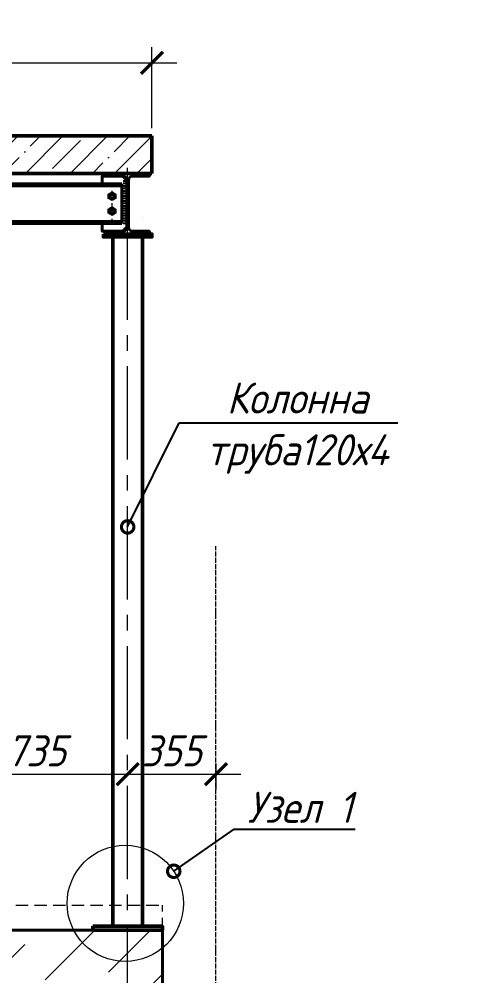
# Model space of a CAD drawing. Header units: millimetres. Extents: x 504091 to 2165846, y 135022 to 442887.
# Drawn here: x 892278 to 894051, y 245371 to 249219 of the extents above; entities that cross this region are included whole.
import ezdxf
from ezdxf import colors
from ezdxf.entities.mleader import LeaderData, LeaderLine
from ezdxf.math import Vec2, Vec3

# ---------------------------------------------------------------- set-up
doc = ezdxf.new("R2010")
doc.units = ezdxf.units.MM
for name, pattern in [('( Dashed )', [0.75, 0.5, -0.25]), ('ADSK_Линия сетки', [25, 20, -2.5, 0, -2.5]), ('CENTER2', [1.125, 0.75, -0.125, 0.125, -0.125]), ('осеваяX2', [4, 2.5, -0.5, 0.5, -0.5])]:
    doc.linetypes.add(name, pattern=pattern)
doc.layers.get('Defpoints').update_dxf_attribs({"color": 255})
for name, color, linetype in [('PDF _Геометрия', 7, 'Continuous'), ('SGRAND', 7, 'Continuous'), ('металл', 124, 'Continuous')]:
    doc.layers.add(name, color=color, linetype=linetype)
for name, color, linetype, lineweight in [('Лестницы', 7, 'Continuous', 18), ('Монолит тонкий', 204, 'Continuous', 9), ('Оси', 165, 'осеваяX2', 13), ('Размер', 7, 'Continuous', 13), ('Размеры КР', 164, 'Continuous', 9)]:
    doc.layers.add(name, color=color, linetype=linetype, lineweight=lineweight)
doc.styles.add('GOST 2.304_new', font='isocpeur.ttf', dxfattribs={"width": 0.9, "oblique": 15})
doc.dimstyles.new('SPDS 1_50', dxfattribs={"dimscale": 50, "dimtxt": 2.5, "dimasz": 1.77, "dimexe": 1.25, "dimexo": 0.625, "dimtad": 1, "dimdec": 0, "dimrnd": 0.001, "dimzin": 9, "dimtxsty": 'GOST 2.304_new', "dimblk": 'ARCHTICK', "dimcen": 2.5, "dimdle": 2, "dimclrt": 256, "dimadec": 0, "dimazin": 2, "dimtfac": 0.75, "dimtdec": 0, "dimtmove": 1, "dimatfit": 3, "dimfxl": 0, "dimtolj": 1, "dimlwd": 9, "dimlwe": 9, "dimarcsym": 0})

# ---------------------------------------------------------------- blocks, each defined once
blk = doc.blocks.new('_ArchTick')
at = {"color": 0, "linetype": 'ByBlock', "const_width": 0.15}
blk.add_lwpolyline([(-0.5, -0.5), (0.5, 0.5)], dxfattribs=at)
blk = doc.blocks.new('*D1349')
at = {"layer": 'Defpoints', "color": 0, "lineweight": 20, "transparency": 16777216}
for p in [(892812.3, 249043.6), (887357.4, 248749.8), (892812.3, 248749.8)]:
    blk.add_point(p, dxfattribs=at)
at = {"layer": 'Размеры КР', "color": 0, "lineweight": 9, "transparency": 16777216}
for p, q in [((887357.4, 248781), (887357.4, 249106.1)), ((892812.3, 248781), (892812.3, 249106.1)), ((887257.4, 249043.6), (892912.3, 249043.6))]:
    blk.add_line(p, q, dxfattribs=at)
at = {"layer": 'Размеры КР', "color": 0, "lineweight": 9, "transparency": 16777216, "xscale": 88.5, "yscale": 88.5, "zscale": 88.5, "rotation": 180}
blk.add_blockref('_ArchTick', (887357.4, 249043.6), dxfattribs=at)
at = {"layer": 'Размеры КР', "color": 0, "lineweight": 9, "transparency": 16777216, "xscale": 88.5, "yscale": 88.5, "zscale": 88.5}
blk.add_blockref('_ArchTick', (892812.3, 249043.6), dxfattribs=at)
at = {"layer": 'Размеры КР', "lineweight": 20, "transparency": 16777216, "insert": (890084.9, 249137.3), "char_height": 125, "attachment_point": 5, "style": 'GOST 2.304_new'}
blk.add_mtext('\\A1;5455', dxfattribs=at)
blk = doc.blocks.new('*D1353')
at = {"layer": 'Defpoints', "color": 0, "lineweight": 20, "transparency": 16777216}
for p in [(891979.9, 246182.9), (892714.9, 246182.9), (892714.9, 246182.9)]:
    blk.add_point(p, dxfattribs=at)
at = {"layer": 'Размеры КР', "color": 0, "lineweight": 9, "transparency": 16777216}
for p, q in [((891979.9, 246214.1), (891979.9, 246245.4)), ((892714.9, 246214.1), (892714.9, 246245.4)), ((891879.9, 246182.9), (892814.9, 246182.9))]:
    blk.add_line(p, q, dxfattribs=at)
at = {"layer": 'Размеры КР', "color": 0, "lineweight": 9, "transparency": 16777216, "xscale": 88.5, "yscale": 88.5, "zscale": 88.5, "rotation": 180}
blk.add_blockref('_ArchTick', (891979.9, 246182.9), dxfattribs=at)
at = {"layer": 'Размеры КР', "color": 0, "lineweight": 9, "transparency": 16777216, "xscale": 88.5, "yscale": 88.5, "zscale": 88.5}
blk.add_blockref('_ArchTick', (892714.9, 246182.9), dxfattribs=at)
at = {"layer": 'Размеры КР', "lineweight": 20, "transparency": 16777216, "insert": (892347.4, 246276.6), "char_height": 125, "attachment_point": 5, "style": 'GOST 2.304_new'}
blk.add_mtext('\\A1;735', dxfattribs=at)
blk = doc.blocks.new('*D1354')
at = {"layer": 'Defpoints', "color": 0, "lineweight": 20, "transparency": 16777216}
for p in [(893069.9, 246256.7), (892714.9, 246182.9), (893069.9, 246182.9)]:
    blk.add_point(p, dxfattribs=at)
at = {"layer": 'Размеры КР', "color": 0, "lineweight": 9, "transparency": 16777216}
for p, q in [((892714.9, 246214.1), (892714.9, 246245.4)), ((893069.9, 246225.4), (893069.9, 246120.4)), ((892614.9, 246182.9), (893169.9, 246182.9))]:
    blk.add_line(p, q, dxfattribs=at)
at = {"layer": 'Размеры КР', "color": 0, "lineweight": 9, "transparency": 16777216, "xscale": 88.5, "yscale": 88.5, "zscale": 88.5, "rotation": 180}
blk.add_blockref('_ArchTick', (892714.9, 246182.9), dxfattribs=at)
at = {"layer": 'Размеры КР', "color": 0, "lineweight": 9, "transparency": 16777216, "xscale": 88.5, "yscale": 88.5, "zscale": 88.5}
blk.add_blockref('_ArchTick', (893069.9, 246182.9), dxfattribs=at)
at = {"layer": 'Размеры КР', "lineweight": 20, "transparency": 16777216, "insert": (892892.4, 246276.6), "char_height": 125, "attachment_point": 5, "style": 'GOST 2.304_new'}
blk.add_mtext('\\A1;355', dxfattribs=at)
blk = doc.blocks.new('_DotSmall')
at = {"color": 0, "linetype": 'ByBlock', "lineweight": 35, "const_width": 0.5}
blk.add_lwpolyline([(-0.0625, 0, 1), (0.0625, 0, 1)], format="xyb", close=True, dxfattribs=at)

msp = doc.modelspace()

# ---------------------------------------------------------------- hatches: boundary and pattern name
at = {"layer": 'SGRAND', "lineweight": 20}
h = msp.add_hatch(dxfattribs=at)
h.set_pattern_fill('ANSI35', color=256, scale=20)
h.paths.add_polyline_path([(887357.416, 248749.7753), (892812.3228, 248749.7753), (892812.3228, 248598.6437), (887357.416, 248598.6437)])
h = msp.add_hatch(dxfattribs=at)
h.set_pattern_fill('ANSI35', color=256, scale=50)
h.paths.add_polyline_path([(888974.8849, 245555.1421), (888974.8849, 245355.1421), (889984.8694, 245355.1421), (889984.8694, 243155.1421), (890184.8694, 243155.1421), (890184.8694, 245355.1421), (892654.8694, 245355.1421), (892654.8694, 243155.1421), (892854.8694, 243155.1421), (892854.8694, 245555.1421)])
h.paths.add_polyline_path([(888974.8849, 245555.1421), (887314.8694, 245555.1421), (887314.8694, 243155.1421), (887514.8694, 243155.1421), (887514.8694, 245355.1421), (888974.8849, 245355.1421)])
h.paths.add_polyline_path([(888426.2842, 243155.1421), (887514.8694, 243155.1421), (887314.8694, 243155.1421), (887014.8694, 243155.1421), (887014.8694, 242855.1421), (888460.0268, 242855.1421)])
h.paths.add_polyline_path([(893069.8755, 243155.1421), (892854.8694, 243155.1421), (892654.8694, 243155.1421), (890184.8694, 243155.1421), (889984.8694, 243155.1421), (888426.2842, 243155.1421), (888460.0268, 242855.1421), (893069.8755, 242855.1421)])
h.paths.add_polyline_path([(893154.8694, 243155.1421), (893069.8755, 243155.1421), (893069.8755, 242855.1421), (893154.8694, 242855.1421)])

# ---------------------------------------------------------------- linework, layer by layer
at = {"layer": 'PDF _Геометрия', "lineweight": 40}
for p, q in [((892003.5831, 248557.2122), (892691.1711, 248557.2122)), ((892691.1711, 248557.2122), (892691.1711, 248397.2489)), ((892691.1711, 248557.2122), (892691.1711, 248397.2489)), ((892691.1711, 248397.2489), (892003.5831, 248397.2489))]:
    msp.add_line(p, q, dxfattribs=at)
for points in [[(892612.3532, 248397.2489), (892612.3532, 248365.994), (892695.5088, 248365.994), (892711.3781, 248382.075), (892711.3781, 248572.0843), (892695.5088, 248587.9537), (892612.3532, 248587.9537), (892612.3532, 248557.2122)], [(892734.23, 248587.9537), (892802.3626, 248587.9537), (892802.3626, 248598.9565), (892627.3762, 248598.9565), (892627.3762, 248587.9537), (892695.2972, 248587.9537)], [(892691.1711, 248548.7485), (892003.5831, 248548.7485)], [(892691.1711, 248405.501), (892003.5831, 248405.501)], [(892695.2972, 248365.994), (892627.3762, 248365.994), (892627.3762, 248354.9913), (892802.3626, 248354.9913), (892802.3626, 248365.994), (892734.23, 248365.994)]]:
    msp.add_lwpolyline(points, dxfattribs=at)
at = {"layer": 'PDF _Геометрия', "lineweight": 9}
for points in [[(892627.3762, 248587.9537), (892695.2972, 248587.9537)], [(892651.9209, 248547.0558), (892651.9209, 248547.0558)], [(892641.5529, 248507.1257), (892641.5529, 248507.1257)], [(892641.7645, 248507.1257), (892641.9761, 248505.2214), (892641.9761, 248505.0098)], [(892642.3992, 248503.9518), (892642.6108, 248503.317), (892643.034, 248502.2591)], [(892643.6688, 248501.4127), (892644.5152, 248500.1432), (892644.9383, 248499.9316)], [(892645.7847, 248499.0852), (892645.9963, 248498.8736), (892647.2659, 248498.0272)], [(892660.1729, 248507.1257), (892647.689, 248507.1257)], [(892651.9209, 248516.4357), (892651.9209, 248528.9196)], [(892653.8252, 248516.8589), (892653.6136, 248516.8589), (892651.9209, 248517.0705)], [(892651.9209, 248510.088), (892651.9209, 248510.088)], [(892651.9209, 248491.4679), (892651.9209, 248503.9518)], [(892654.2484, 248497.3925), (892654.8832, 248497.6041), (892656.1527, 248498.0272)], [(892656.5759, 248515.8009), (892655.5179, 248516.4357), (892654.6716, 248516.6473)], [(892656.9991, 248498.4504), (892658.2686, 248499.2968), (892658.4802, 248499.72)], [(892658.9034, 248513.8966), (892658.6918, 248514.3198), (892657.4223, 248515.1662)], [(892659.3266, 248500.3548), (892659.5382, 248500.5663), (892660.3845, 248502.0475)], [(892660.8077, 248511.5691), (892659.9614, 248512.8387), (892659.5382, 248513.2618)], [(892660.8077, 248502.8939), (892661.2309, 248503.9518), (892661.4425, 248504.7982)], [(892661.6541, 248508.8184), (892661.4425, 248509.4532), (892661.0193, 248510.7227)], [(892661.6541, 248505.6445), (892661.6541, 248505.8561), (892661.8657, 248507.7605)], [(892666.5207, 248507.1257), (892666.5207, 248507.1257)], [(892714.7636, 248487.8101), (892714.7636, 248504.7374)], [(892648.3238, 248497.8157), (892649.3818, 248497.3925), (892650.2281, 248497.1809)], [(892651.2861, 248496.9693), (892652.9788, 248497.1809), (892653.1904, 248497.1809)], [(892651.9209, 248485.1201), (892651.9209, 248485.1201)], [(892651.9209, 248466.2885), (892651.9209, 248478.7724)], [(892651.9209, 248460.1523), (892651.9209, 248460.1523)], [(892639.437, 248447.0336), (892639.437, 248447.0336)], [(892641.7645, 248447.0337), (892641.9761, 248445.1293), (892641.9761, 248444.9177)], [(892642.3992, 248444.0714), (892642.6108, 248443.4366), (892643.034, 248442.167)], [(892643.6688, 248441.3207), (892644.5152, 248440.2627), (892644.9383, 248439.8395)], [(892658.057, 248447.0336), (892645.5731, 248447.0336)], [(892645.7847, 248439.2048), (892645.9963, 248438.9932), (892647.2659, 248438.1468)], [(892648.3238, 248437.7236), (892649.3818, 248437.3004), (892650.2281, 248437.3004)], [(892651.2861, 248437.0888), (892652.9788, 248437.0888), (892653.1904, 248437.0888)], [(892653.8252, 248456.7669), (892653.6136, 248456.7669), (892651.9209, 248456.9785)], [(892651.9209, 248441.3207), (892651.9209, 248453.8046)], [(892651.9209, 248435.1845), (892651.9209, 248435.1845)], [(892654.2484, 248437.3004), (892654.8832, 248437.512), (892656.1527, 248437.9352)], [(892656.5759, 248455.7089), (892655.5179, 248456.3437), (892654.6716, 248456.5553)], [(892656.9991, 248438.57), (892658.2686, 248439.4163), (892658.4802, 248439.6279)], [(892658.9034, 248454.0162), (892658.6918, 248454.2278), (892657.4223, 248455.2857)], [(892659.3266, 248440.4743), (892659.5382, 248440.6859), (892660.3845, 248441.9554)], [(892660.8077, 248451.4771), (892659.9614, 248452.9582), (892659.5382, 248453.1698)], [(892660.8077, 248442.8018), (892661.2309, 248443.8598), (892661.4425, 248444.7061)], [(892661.6541, 248448.7264), (892661.4425, 248449.5728), (892661.0193, 248450.6307)], [(892661.6541, 248445.7641), (892661.8657, 248447.6684)], [(892664.4048, 248447.0336), (892664.4048, 248447.0336)], [(892777.8179, 248422.2167), (892777.8179, 248422.2167)], [(892651.9209, 248404.8662), (892651.9209, 248415.8689)], [(892714.7636, 248387.9388), (892714.7636, 248412.9067)], [(892695.2972, 248365.994), (892627.3762, 248365.994)], [(892714.7636, 248363.4549), (892714.7636, 248363.4549)], [(892714.7636, 248325.7916), (892714.7636, 248350.971)], [(892734.23, 248365.994), (892802.3626, 248365.994)], [(892774.8556, 248343.1421), (892654.8832, 248343.1421)]]:
    msp.add_lwpolyline(points, dxfattribs=at)
at = {"layer": 'PDF _Геометрия', "lineweight": 40}
for points in [[(892695.403, 248588.1653, -0.414208609), (892711.3781, 248572.0843), (892711.3781, 248382.075, -0.406857093), (892695.2972, 248365.994)], [(892734.23, 248365.994, -0.402898642), (892718.3607, 248382.075), (892718.3607, 248572.0843, -0.414208609), (892734.3358, 248588.1653)]]:
    msp.add_lwpolyline(points, format="xyb", dxfattribs=at)
at = {"layer": 'PDF _Геометрия', "lineweight": 25}
for points in [[(892696.3551, 248569.0613), (892711.3781, 248569.0613)], [(892696.3551, 248559.1165), (892711.3781, 248559.1165)], [(892696.3551, 248548.9601), (892711.3781, 248548.9601)], [(892696.3551, 248539.0153), (892711.3781, 248539.0153)], [(892696.3551, 248529.0705), (892711.3781, 248529.0705)], [(892696.3551, 248519.1257), (892711.3781, 248519.1257)], [(892696.3551, 248508.9693), (892711.3781, 248508.9693)], [(892696.3551, 248499.0245), (892711.3781, 248499.0245)], [(892696.3551, 248489.0797), (892711.3781, 248489.0797)], [(892696.3551, 248479.1349), (892711.3781, 248479.1349)], [(892696.3551, 248468.9785), (892711.3781, 248468.9785)], [(892696.3551, 248459.0337), (892711.3781, 248459.0337)], [(892696.3551, 248449.0888), (892711.3781, 248449.0888)], [(892696.3551, 248439.144), (892711.3781, 248439.144)], [(892696.3551, 248428.9876), (892711.3781, 248428.9876)], [(892696.3551, 248419.0428), (892711.3781, 248419.0428)], [(892696.3551, 248409.098), (892711.3781, 248409.098)], [(892696.3551, 248399.1532), (892711.3781, 248399.1532)]]:
    msp.add_lwpolyline(points, dxfattribs=at)
at = {"layer": 'PDF _Геометрия', "lineweight": 9}
for points in [[(892666.7323, 248498.4504), (892651.9209, 248489.7752), (892636.8979, 248498.4504), (892636.8979, 248515.8009), (892651.9209, 248524.2646), (892666.7323, 248515.8009)], [(892666.7323, 248438.3584), (892651.9209, 248429.6831), (892636.8979, 248438.3584), (892636.8979, 248455.7089), (892651.9209, 248464.3842), (892666.7323, 248455.7089)]]:
    msp.add_lwpolyline(points, close=True, dxfattribs=at)
at = {"layer": 'PDF _Геометрия', "lineweight": 25}
for centre, radius in [((892652.0266, 248507.2314), 13.8593), ((892652.0265, 248507.2313), 8.5696), ((892652.0266, 248447.1394), 13.8593), ((892652.0265, 248447.1393), 8.5696)]:
    msp.add_circle(centre, radius, dxfattribs=at)
at = {"layer": 'Лестницы', "color": 5, "linetype": '( Dashed )', "lineweight": 9, "ltscale": 100}
for p, q in [((892658.8849, 245571.1421), (892658.8849, 248343.1421)), ((892770.8849, 245571.1421), (892770.8849, 248343.1421)), ((887314.8694, 245655.1421), (892854.8694, 245655.1421)), ((892854.8694, 245555.1421), (892854.8694, 245655.1421))]:
    msp.add_line(p, q, dxfattribs=at)
at = {"layer": 'металл', "lineweight": 50, "ltscale": 500}
for p, q in [((892812.3228, 248749.7753), (887357.416, 248749.7753)), ((892812.3228, 248598.6437), (892812.3228, 248749.7753)), ((887357.3913, 248599.6433), (892812.3228, 248598.6437)), ((892654.8849, 245571.1421), (892654.8849, 248343.1421)), ((892774.8849, 245571.1421), (892774.8849, 248343.1421))]:
    msp.add_line(p, q, dxfattribs=at)
for points in [[(892617.4469, 248354.9913), (892812.3228, 248354.9913), (892812.3228, 248343.1421), (892617.4469, 248343.1421)], [(892617.4469, 248354.9913), (892812.3228, 248354.9913), (892812.3228, 248343.1421), (892617.4469, 248343.1421)], [(892574.8849, 245571.1421), (892854.8849, 245571.1421), (892854.8849, 245555.1421), (892574.8849, 245555.1421)]]:
    msp.add_lwpolyline(points, close=True, dxfattribs=at)
at = {"layer": 'Монолит тонкий', "lineweight": 40, "ltscale": 100}
for p, q in [((887314.8694, 245555.1421), (892854.8694, 245555.1421)), ((892854.8694, 245555.1421), (892854.8694, 243155.1421))]:
    msp.add_line(p, q, dxfattribs=at)
at = {"layer": 'Оси', "linetype": 'CENTER2', "ltscale": 500}
msp.add_line((892714.8849, 245198.1254), (892714.8849, 248620.9913), dxfattribs=at)
at = {"layer": 'Оси', "linetype": 'ADSK_Линия сетки'}
msp.add_line((893069.8755, 241259.8885), (893069.8755, 247100.1427), dxfattribs=at)
at = {"layer": 'Размеры КР', "lineweight": 20}
msp.add_lwpolyline([(887357.416, 248749.7753), (892812.3228, 248749.7753), (892812.3228, 248598.6437), (887357.3913, 248599.6433)], close=True, dxfattribs=at)
msp.add_circle((892705.2175, 245663.1421), 233.9262, dxfattribs=at)

# ---------------------------------------------------------------- dimensions: what is measured, and where the dimension line sits
for base, p1, p2, picture, middle in [((892812.3228, 249043.5987), (887357.416, 248749.7753), (892812.3228, 248749.7753), '*D1349', (890084.8694, 249137.3487)), ((892714.8849, 246182.8963), (891979.8849, 246182.8963), (892714.8849, 246182.8963), '*D1353', (892347.3849, 246276.6463)), ((893069.8755, 246182.8963), (892714.8849, 246182.8963), (893069.8755, 246256.6796), '*D1354', (892892.3802, 246276.6463))]:
    dim = msp.add_linear_dim(base=base, p1=p1, p2=p2, dimstyle='SPDS 1_50', dxfattribs=at)
    dim.commit()
    dim.dimension.update_dxf_attribs({"geometry": picture, "text_midpoint": middle})

# ---------------------------------------------------------------- leaders
at = {"layer": 'Размер', "ltscale": 20}
ml = msp.add_multileader_mtext('Standard', dxfattribs=at)
ml.set_content('\\A1;Колонна\\Pтруба120х4', color=256, style='GOST 2.304_new')
ml.set_leader_properties()
ml.set_arrow_properties(name='DOTSMALL')
ml.build(insert=Vec2(0, 0))
ml.multileader.update_dxf_attribs({"text_left_attachment_type": 6, "text_right_attachment_type": 6, "dogleg_length": 1, "arrow_head_size": 100})
ctx = ml.context
ctx.base_point, ctx.char_height, ctx.arrow_head_size, ctx.landing_gap_size, ctx.plane_origin = Vec3(892942.5353, 247595.6516), 125, 100, 0, Vec3(872782.9811, 393737.822)
ctx.left_attachment, ctx.right_attachment, ctx.text_align_type = 6, 6, 1
notes = []
notes.append((ctx, [(1, (1, 1, 0), (892922.5353, 247595.6516), (1, 0), 20, [(0, [(892714.8849, 247177.1399)], 0, [])])]))
ctx.mtext.insert, ctx.mtext.rotation, ctx.mtext.width, ctx.mtext.alignment, ctx.mtext.flow_direction = Vec3(893398.2486, 247758.1516), 6.283185307, 1286.674802, 2, 5
ml = msp.add_multileader_mtext('Standard', dxfattribs=at)
ml.set_content('\\A1;Узел 1', color=256, style='GOST 2.304_new')
ml.set_leader_properties()
ml.set_arrow_properties(name='DOTSMALL')
ml.build(insert=Vec2(0, 0))
ml.multileader.update_dxf_attribs({"text_left_attachment_type": 6, "text_right_attachment_type": 6, "dogleg_length": 1, "arrow_head_size": 100})
ctx = ml.context
ctx.base_point, ctx.char_height, ctx.arrow_head_size, ctx.landing_gap_size, ctx.plane_origin = Vec3(893163.7071, 245961.888), 125, 100, 0, Vec3(871183.644, 392506.9895)
ctx.left_attachment, ctx.right_attachment, ctx.text_align_type = 6, 6, 1
notes.append((ctx, [(1, (1, 1, 0), (893143.7071, 245961.888), (1, 0), 20, [(0, [(892900.3371, 245792.1762)], 0, [])])]))
ctx.mtext.insert, ctx.mtext.rotation, ctx.mtext.width, ctx.mtext.alignment, ctx.mtext.flow_direction = Vec3(893408.1383, 246111.888), 6.283185307, 1286.674802, 2, 5
for ctx, leaders in notes:
    for number, flags, end, landing, length, lines in leaders:
        leader = LeaderData()
        leader.index, (leader.has_last_leader_line, leader.has_dogleg_vector, leader.attachment_direction) = number, flags
        leader.last_leader_point, leader.dogleg_vector, leader.dogleg_length = Vec3(end), Vec3(landing), length
        for number, points, colour, breaks in lines:
            line = LeaderLine()
            line.index, line.vertices, line.color, line.breaks = number, Vec3.list(points), colors.encode_raw_color(colour), breaks
            leader.lines.append(line)
        ctx.leaders.append(leader)

doc.saveas('drawing.dxf')
